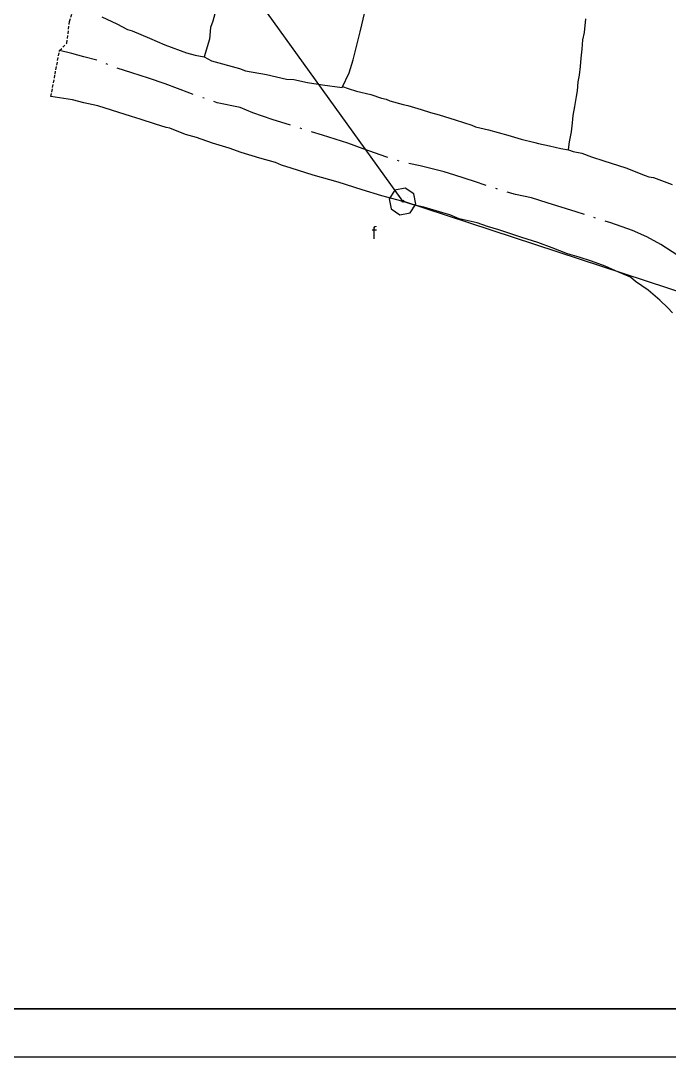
# Model space of a CAD drawing. Header units: millimetres. Extents: x -8 to 13596, y -8 to 3042.
# Drawn here: x 169.3 to 273.6, y -7.8 to 158.8 of the extents above; entities that cross this region are included whole.
import ezdxf

# ---------------------------------------------------------------- set-up
doc = ezdxf.new("R2010")
doc.units = ezdxf.units.MM
doc.header["$MEASUREMENT"] = 0
doc.linetypes.add('04b018', pattern=[5.49, 4.32, -0.54, 0.09, -0.54])
doc.linetypes.add('DASHED', pattern=[0.75, 0.5, -0.25])
for name, color, linetype in [('Image', 7, 'Continuous'), ('Legend', 250, 'Continuous'), ('Line_River', 5, 'Continuous'), ('Line_Traverse', 160, 'Continuous'), ('Poly_Village_Bndry', 250, 'Continuous'), ('Sym_Stone_Munara', 250, 'Continuous'), ('Sym_Traverse_Stone', 5, 'Continuous'), ('Text_Traverse_Stone', 5, 'Continuous')]:
    doc.layers.add(name, color=color, linetype=linetype)
doc.layers.add('Poly_Survey_Bndry', color=250, linetype='Continuous', lineweight=30)
doc.styles.add('Roman', font='Sakal_Marathi_N_Ship.TTF')
picture_1 = doc.add_image_def('image1.jpg', size_in_pixel=(8950, 12638))

# ---------------------------------------------------------------- blocks, each defined once
blk = doc.blocks.new('Sym_Traverse_Stone')
at = {"layer": 'Sym_Traverse_Stone'}
blk.add_lwpolyline([(3.22, -0.65), (2.74, 1.82), (0.65, 3.22), (-1.82, 2.74), (-3.22, 0.65), (-2.74, -1.82), (-0.65, -3.22), (1.82, -2.74)], close=True, dxfattribs=at)
blk = doc.blocks.new('MINOR TRAVERSE STATION')
at = {"linetype": 'Continuous'}
blk.add_hatch(color=0, dxfattribs=at).paths.add_polyline_path([(0.088, 0, 1), (-0.088, 0, 1)])
at = {"color": 0, "const_width": 0.00123}
blk.add_lwpolyline([(0.859, -0.557), (0, 1.044), (-0.859, -0.557)], close=True, dxfattribs=at)
at = {"color": 0}
blk.add_circle((0, 0), 0.0879, dxfattribs=at)

msp = doc.modelspace()

# ---------------------------------------------------------------- linework, layer by layer
at = {"layer": 'Legend'}
msp.add_lwpolyline([(-7.78, 810.3), (732.41, 810.3), (732.41, -7.78), (-7.78, -7.78)], close=True, dxfattribs=at)
at = {"layer": 'Legend', "lineweight": 30}
msp.add_lwpolyline([(593.47, 802.52), (0, 802.52), (0, 0), (593.47, 0)], dxfattribs=at)
at = {"layer": 'Line_River', "linetype": '04b018', "ltscale": 3, "flags": 128}
msp.add_lwpolyline([(474, 215.46), (467.22, 214.71), (463.89, 213.79), (462.28, 213.34), (459.03, 212.07), (455.62, 209.91), (453.12, 208.56), (449.75, 204.89), (447.05, 202.35), (445.46, 200.51), (443.08, 197.34), (440.62, 194.35), (437.64, 190.16), (434.73, 186.91), (433.31, 185.09), (430.76, 182.48), (428.43, 179.86), (426.87, 178.45), (424.33, 176.24), (423.34, 175.5), (421.46, 174.49), (419.07, 173.22), (415.99, 172.13), (415.32, 171.88), (412.09, 171.35), (410.18, 170.62), (407, 169.18), (404.99, 168.38), (401.8, 166.62), (397.89, 164.26), (395.07, 162.24), (392.9, 160.32), (391.42, 159.01), (389.73, 157.52), (387.69, 155.26), (386.7, 153.9), (384.93, 151.16), (384.02, 149.27), (382.87, 146.16), (381.64, 142.81), (380.57, 140.49), (380.02, 138.62), (379.01, 135.74), (378.01, 132.92), (376.9, 130.09), (376.08, 128.22), (375.56, 126.38), (374.41, 123.95), (373.15, 121.27), (371.54, 119.21), (369.86, 117.04), (368.04, 114.69), (366.48, 112.83), (364.41, 110.69), (361.77, 108.25), (359.59, 106.47), (356.18, 104.54), (353.99, 103.43), (351.78, 101.97), (349.23, 100.79), (345.6, 99.11), (344.27, 98.35), (342.36, 97.31), (339.09, 96.29), (336.98, 95.45), (334.73, 94.73), (331.25, 93.8), (329, 93.04), (326.58, 92.38), (322.46, 91.66), (319.56, 91.6), (316.98, 91.95), (312.88, 92.77), (310.31, 93.79), (307.03, 95.1), (303.13, 97.53), (300.48, 99.79), (297.01, 103.22), (293.72, 106.18), (290.27, 109.27), (289.84, 109.89), (287.78, 111.51), (284.27, 113.9), (282.27, 115.75), (278.88, 118.15), (275.53, 120.69), (272.24, 122.83), (269.97, 124.04), (267.67, 125.07), (264.21, 126.3), (258.61, 128.06), (253.93, 129.54), (251.42, 130.33), (248.84, 130.84), (245.86, 131.77), (245.1, 132), (242.25, 132.94), (239.12, 133.96), (237.37, 134.53), (233.53, 135.45), (230.69, 136.07), (228.14, 136.85), (224.37, 138.2), (221.87, 139.1), (217.84, 140.4), (213.07, 141.87), (209.75, 142.89), (206.62, 143.99), (204.58, 144.83), (200.88, 145.61), (196.49, 147.14), (192.52, 148.67), (189.82, 149.54), (187.14, 150.4), (184.06, 151.39), (182.32, 152.21), (179.42, 153.01), (177.51, 153.54), (175.52, 153.98)], dxfattribs=at)
at = {"layer": 'Line_Traverse'}
msp.add_lwpolyline([(55.14, 446.99), (100.19, 454.58), (104.47, 455.78), (224.77, 473.11), (461.17, 463.41), (418.9, 266.35), (473.54, 223.76), (408.25, 162.09), (348.15, 91.29), (230.73, 129.78), (178.95, 201.71), (100.39, 217.95), (74.08, 298.71), (55.02, 301.46)], dxfattribs=at)
at = {"layer": 'Poly_Survey_Bndry'}
for points in [[(201.24, 162.67), (200.19, 158.74), (199.8, 157.68), (199.64, 155.8), (198.81, 152.96)], [(182.34, 159.43), (184.76, 158.3), (186.47, 157.36), (187.22, 157.18), (190, 155.97), (192.46, 154.89), (195.96, 153.63), (197.34, 153.25), (198.81, 152.96), (199.96, 152.34), (204.46, 151.09), (205.41, 150.73), (208.81, 150.13), (212.04, 149.42), (213.2, 149.36), (215.42, 148.86), (217.81, 148.51), (220.98, 148.05), (222.1, 150.42), (222.74, 152.49), (223.85, 156.98), (224.64, 160.16)], [(260.14, 159.07), (259.9, 156.88), (259.64, 155.72), (259.53, 154.23), (259.36, 152.77), (259.27, 151.44), (259.08, 150.05), (258.87, 148.97), (258.78, 147.5), (258.6, 146.62), (258.36, 145.01), (258.09, 143.57), (257.97, 142.37), (257.82, 140.91), (257.5, 139.31), (257.31, 138.07)], [(221.06, 148.21), (221.92, 147.87), (223.3, 147.45), (225.6, 146.94), (227.29, 146.36), (228.05, 146.19), (228.66, 145.92), (230.8, 145.3), (231.54, 145.16), (233.68, 144.53), (235.18, 144.05), (236.59, 143.66), (239.15, 142.85), (241.82, 142.01), (242.41, 141.76), (244.49, 141.26), (247.6, 140.41), (249.79, 139.74), (251.99, 139.21), (252.56, 139.07), (254.31, 138.7), (256.16, 138.25), (257.38, 138.06), (258.13, 137.79), (259.53, 137.5), (261.07, 136.92), (263.08, 136.27), (266.58, 135.14), (269.69, 133.94), (270.32, 133.7), (271.06, 133.6), (274.04, 132.45)]]:
    msp.add_lwpolyline(points, dxfattribs=at)
at = {"layer": 'Poly_Village_Bndry', "linetype": 'DASHED'}
msp.add_lwpolyline([(174.15, 146.59), (174.81, 150.18), (175.52, 153.98), (176.7, 155.18), (177.14, 158.64), (177.91, 161.21)], dxfattribs=at)
at = {"layer": 'Poly_Village_Bndry'}
msp.add_lwpolyline([(274.11, 111.85), (273.35, 112.67), (272.09, 113.86), (270.21, 115.51), (268.18, 116.9), (267.34, 117.58), (264.92, 118.59), (263.27, 119.37), (261.06, 120.17), (259.1, 120.77), (257.2, 121.35), (254.78, 122.31), (252.45, 123.13), (249.89, 123.95), (246.2, 125.17), (244.36, 125.7), (242.67, 126.32), (239.78, 126.97), (238.28, 127.59), (237.17, 127.94), (234.14, 128.8), (232.63, 129.15), (230.58, 129.78), (227.34, 130.67), (224.21, 131.63), (220.36, 132.83), (216.32, 133.99), (212.78, 135.08), (211.23, 135.56), (210.27, 136.01), (207.73, 136.69), (204.76, 137.62), (202.83, 138.3), (200.14, 139.1), (197.54, 140.01), (195.78, 140.49), (193.29, 141.5), (192.65, 141.62), (190.95, 142.17), (188.52, 142.99), (187.08, 143.41), (183.86, 144.44), (181.71, 145.12), (179.45, 145.6), (177.63, 146.07), (174.14, 146.59), (174.15, 146.59)], dxfattribs=at)

# ---------------------------------------------------------------- block references
at = {"layer": 'Sym_Stone_Munara', "xscale": 1.877313386862657, "yscale": 1.877313386862657, "zscale": 1.877313386862657}
msp.add_blockref('MINOR TRAVERSE STATION', (230.73, 129.78), dxfattribs=at)
at = {"layer": 'Sym_Traverse_Stone', "xscale": 0.6656273457135518, "yscale": 0.6656273457135518, "zscale": 0.6656273457135518}
msp.add_blockref('Sym_Traverse_Stone', (230.68, 129.75), dxfattribs=at)

# ---------------------------------------------------------------- texts
at = {"layer": 'Text_Traverse_Stone', "style": 'Roman'}
msp.add_text('f', height=2, dxfattribs=at).set_placement((225.76, 123.72))

# ---------------------------------------------------------------- pictures from other files: only their frames are drawn
at = {"layer": 'Image'}
image = msp.add_image(picture_1, insert=(0, 0), size_in_units=(568.33, 802.51), dxfattribs=at)
image.dxf.flags = 7

doc.saveas('drawing.dxf')
